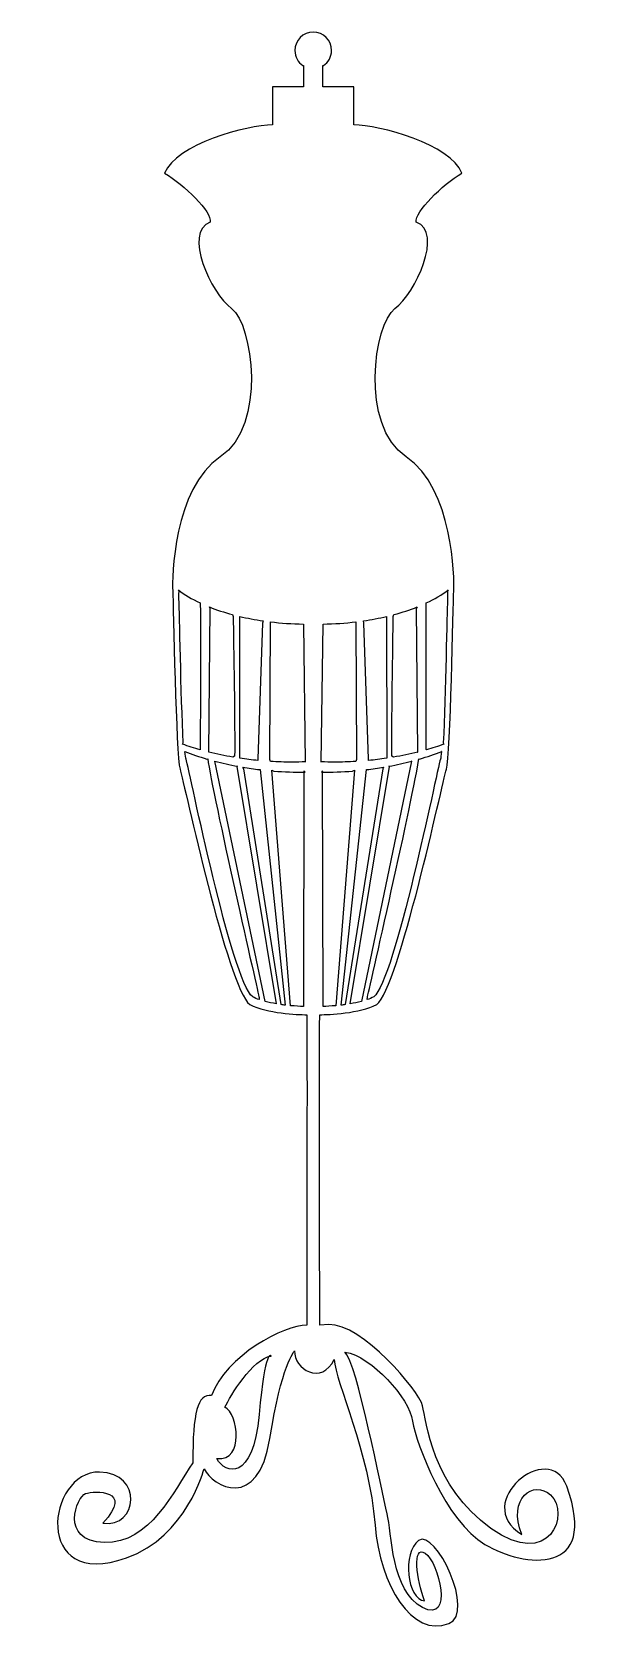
# Model space of a CAD drawing. Header units: centimetres. Extents: x -3.8 to 3.8, y -10.8 to 10.7.
import ezdxf

# ---------------------------------------------------------------- set-up
doc = ezdxf.new("R2010")
doc.units = ezdxf.units.CM
doc.header["$MEASUREMENT"] = 0
doc.layers.add('Camada 1', color=7, linetype='Continuous')

msp = doc.modelspace()

# ---------------------------------------------------------------- linework, layer by layer
at = {"layer": 'Camada 1'}
for points, knots in [([(0.16854, -6.64071), (0.60891, -6.62277), (1.38192, -7.53042), (1.42674, -7.72815), (1.42674, -7.72815), (1.47172, -7.92582), (1.55258, -8.80659), (2.34336, -9.37275), (2.34336, -9.37275), (3.13433, -9.93883), (3.41, -9.16862), (3.14325, -8.92343), (3.14325, -8.92343), (2.91867, -8.71676), (2.55916, -8.96844), (2.75685, -9.45363), (2.75685, -9.45363), (2.06483, -9.03133), (3.12536, -8.16855), (3.35891, -8.80659), (3.35891, -8.80659), (3.80442, -10.02362), (2.78392, -9.89397), (2.26253, -9.58841), (2.26253, -9.58841), (1.74133, -9.283), (1.33699, -8.24038), (1.29199, -7.93498), (1.29199, -7.93498), (1.24717, -7.62941), (0.74388, -7.0632), (0.38434, -7.00926), (0.38434, -7.00926), (0.546, -7.14404), (0.87136, -8.85939), (0.95039, -9.17511), (0.95039, -9.17511), (1.01347, -9.42673), (1.00434, -10.21752), (1.42677, -10.43312), (1.42677, -10.43312), (1.84907, -10.64876), (1.64238, -9.82214), (1.46262, -9.70525), (1.46262, -9.70525), (1.28286, -9.58857), (1.34594, -10.06482), (1.45365, -10.34335), (1.45365, -10.34335), (1.2201, -10.32541), (1.14824, -9.69631), (1.37298, -9.53447), (1.37298, -9.53447), (1.59756, -9.37278), (2.14583, -10.50517), (1.77716, -10.64892), (1.77716, -10.64892), (1.28765, -10.83982), (0.85159, -10.13671), (0.7887, -9.3278), (0.7887, -9.3278), (0.71184, -8.33979), (0.25853, -7.41343), (0.2404, -7.10784), (0.2404, -7.10784), (0.07874, -7.45857), (-0.30768, -7.24262), (-0.28977, -6.991), (-0.28977, -6.991), (-0.28977, -6.991), (-0.46953, -7.18867), (-0.62222, -8.16834), (-0.62222, -8.16834), (-0.77494, -9.14785), (-1.39507, -8.81538), (-1.50297, -8.57254), (-1.50297, -8.57254), (-1.50297, -8.57254), (-1.73652, -9.48035), (-2.54538, -9.76782), (-2.54538, -9.76782), (-3.81091, -10.21782), (-3.61853, -8.60654), (-2.90484, -8.61749), (-2.90484, -8.61749), (-2.32072, -8.62664), (-2.39261, -9.37243), (-2.85994, -9.30054), (-2.85994, -9.30054), (-2.43751, -8.84223), (-2.97681, -8.86914), (-3.09357, -8.90517), (-3.09357, -8.90517), (-3.21036, -8.94102), (-3.45303, -9.54321), (-2.84192, -9.56115), (-2.84192, -9.56115), (-2.23081, -9.57909), (-1.90733, -8.86916), (-1.65569, -8.49165), (-1.65569, -8.49165), (-1.65569, -7.81773), (-1.59277, -7.56614), (-1.40402, -7.59299), (-1.40402, -7.59299), (-1.21537, -7.06284), (-0.42451, -6.64023), (-0.12791, -6.64917), (-0.12791, -6.64917), (-0.12791, -6.64917), (-0.11894, -2.48794), (-0.12791, -2.48794), (-0.12791, -2.48794), (-0.25375, -2.48794), (-0.65816, -2.47005), (-0.89179, -2.35316), (-0.89179, -2.35316), (-1.18841, -2.11948), (-1.77254, 0.62147), (-1.82648, 0.80115), (-1.82648, 0.80115), (-1.88035, 0.98091), (-1.91631, 3.02974), (-1.92525, 3.19142), (-1.92525, 3.19142), (-1.93419, 3.35327), (-1.91628, 4.56633), (-1.28718, 4.98876), (-1.28718, 4.98876), (-0.65808, 5.41104), (-0.85594, 6.76803), (-1.13446, 6.9747), (-1.13446, 6.9747), (-1.41299, 7.18142), (-1.79047, 7.99919), (-1.42204, 8.13397), (-1.42204, 8.13397), (-1.39505, 8.26875), (-1.77253, 8.63726), (-2.03315, 8.79006), (-2.03315, 8.79006), (-1.8894, 9.17648), (-0.91886, 9.4371), (-0.58628, 9.4371), (-0.58628, 9.4371), (-0.58628, 9.4371), (-0.58626, 9.94922), (-0.58626, 9.94922), (-0.58626, 9.94922), (-0.58626, 9.94922), (-0.17071, 9.94922), (-0.17071, 9.94922), (-0.17071, 9.94922), (-0.17071, 9.94922), (-0.17071, 10.23158), (-0.17071, 10.23158), (-0.17071, 10.23158), (-0.17071, 10.23158), (-0.17902, 10.2315), (-0.17902, 10.2315), (-0.17902, 10.2315), (-0.24374, 10.27574), (-0.28626, 10.35027), (-0.28626, 10.43459), (-0.28626, 10.43459), (-0.28626, 10.57037), (-0.17603, 10.68049), (-0.04025, 10.68049), (-0.04025, 10.68049), (0.09553, 10.68049), (0.20557, 10.57034), (0.20557, 10.43459), (0.20557, 10.43459), (0.20557, 10.35027), (0.1631, 10.27573), (0.09852, 10.2315), (0.09852, 10.2315), (0.09852, 10.2315), (0.09005, 10.23158), (0.09005, 10.23158), (0.09005, 10.23158), (0.09005, 10.23158), (0.09005, 9.94924), (0.09005, 9.94924), (0.09005, 9.94924), (0.09005, 9.94924), (0.5057, 9.94925), (0.5057, 9.94925), (0.5057, 9.94925), (0.5057, 9.94925), (0.5057, 9.4371), (0.5057, 9.4371), (0.5057, 9.4371), (0.83818, 9.4371), (1.80875, 9.17649), (1.95249, 8.79006), (1.95249, 8.79006), (1.69188, 8.63726), (1.31442, 8.26875), (1.34146, 8.13397), (1.34146, 8.13397), (1.70997, 7.99919), (1.33249, 7.18144), (1.0538, 6.9747), (1.0538, 6.9747), (0.77527, 6.76803), (0.57758, 5.41107), (1.20668, 4.98876), (1.20668, 4.98876), (1.83578, 4.56633), (1.85372, 3.35326), (1.84475, 3.19142), (1.84475, 3.19142), (1.83578, 3.02976), (1.79977, 0.98093), (1.74582, 0.80115), (1.74582, 0.80115), (1.69187, 0.62147), (1.10775, -2.11948), (0.81129, -2.35316), (0.81129, -2.35316), (0.57758, -2.47005), (0.17325, -2.48794), (0.04741, -2.48794), (0.04741, -2.48794), (0.03844, -2.48794), (0.04741, -6.64917), (0.04741, -6.64917), (0.04741, -6.64917), (0.04741, -6.64917), (0.16854, -6.64071), (0.16854, -6.64071)], [0, 0, 0, 0, 0.01694915, 0.01694915, 0.01694915, 0.01694915, 0.03389831, 0.03389831, 0.03389831, 0.03389831, 0.05084746, 0.05084746, 0.05084746, 0.05084746, 0.06779661, 0.06779661, 0.06779661, 0.06779661, 0.08474576, 0.08474576, 0.08474576, 0.08474576, 0.10169492, 0.10169492, 0.10169492, 0.10169492, 0.11864407, 0.11864407, 0.11864407, 0.11864407, 0.13559322, 0.13559322, 0.13559322, 0.13559322, 0.15254237, 0.15254237, 0.15254237, 0.15254237, 0.16949153, 0.16949153, 0.16949153, 0.16949153, 0.18644068, 0.18644068, 0.18644068, 0.18644068, 0.20338983, 0.20338983, 0.20338983, 0.20338983, 0.22033898, 0.22033898, 0.22033898, 0.22033898, 0.23728814, 0.23728814, 0.23728814, 0.23728814, 0.25423729, 0.25423729, 0.25423729, 0.25423729, 0.27118644, 0.27118644, 0.27118644, 0.27118644, 0.28813559, 0.28813559, 0.28813559, 0.28813559, 0.30508475, 0.30508475, 0.30508475, 0.30508475, 0.3220339, 0.3220339, 0.3220339, 0.3220339, 0.33898305, 0.33898305, 0.33898305, 0.33898305, 0.3559322, 0.3559322, 0.3559322, 0.3559322, 0.37288136, 0.37288136, 0.37288136, 0.37288136, 0.38983051, 0.38983051, 0.38983051, 0.38983051, 0.40677966, 0.40677966, 0.40677966, 0.40677966, 0.42372881, 0.42372881, 0.42372881, 0.42372881, 0.44067797, 0.44067797, 0.44067797, 0.44067797, 0.45762712, 0.45762712, 0.45762712, 0.45762712, 0.47457627, 0.47457627, 0.47457627, 0.47457627, 0.49152542, 0.49152542, 0.49152542, 0.49152542, 0.50847458, 0.50847458, 0.50847458, 0.50847458, 0.52542373, 0.52542373, 0.52542373, 0.52542373, 0.54237288, 0.54237288, 0.54237288, 0.54237288, 0.55932203, 0.55932203, 0.55932203, 0.55932203, 0.57627119, 0.57627119, 0.57627119, 0.57627119, 0.59322034, 0.59322034, 0.59322034, 0.59322034, 0.61016949, 0.61016949, 0.61016949, 0.61016949, 0.62711864, 0.62711864, 0.62711864, 0.62711864, 0.6440678, 0.6440678, 0.6440678, 0.6440678, 0.66101695, 0.66101695, 0.66101695, 0.66101695, 0.6779661, 0.6779661, 0.6779661, 0.6779661, 0.69491525, 0.69491525, 0.69491525, 0.69491525, 0.71186441, 0.71186441, 0.71186441, 0.71186441, 0.72881356, 0.72881356, 0.72881356, 0.72881356, 0.74576271, 0.74576271, 0.74576271, 0.74576271, 0.76271186, 0.76271186, 0.76271186, 0.76271186, 0.77966102, 0.77966102, 0.77966102, 0.77966102, 0.79661017, 0.79661017, 0.79661017, 0.79661017, 0.81355932, 0.81355932, 0.81355932, 0.81355932, 0.83050847, 0.83050847, 0.83050847, 0.83050847, 0.84745763, 0.84745763, 0.84745763, 0.84745763, 0.86440678, 0.86440678, 0.86440678, 0.86440678, 0.88135593, 0.88135593, 0.88135593, 0.88135593, 0.89830508, 0.89830508, 0.89830508, 0.89830508, 0.91525424, 0.91525424, 0.91525424, 0.91525424, 0.93220339, 0.93220339, 0.93220339, 0.93220339, 0.94915254, 0.94915254, 0.94915254, 0.94915254, 0.96610169, 0.96610169, 0.96610169, 0.96610169, 1, 1, 1, 1]), ([(-1.55609, 1.0665), (-1.55426, 1.51359), (-1.54929, 2.93996), (-1.55675, 3.02976), (-1.55675, 3.02976), (-1.55675, 3.02976), (-1.55675, 3.02992), (-1.55675, 3.02992), (-1.55675, 3.02992), (-1.6683, 3.08244), (-1.76641, 3.14097), (-1.84824, 3.20439), (-1.84824, 3.20439), (-1.84824, 3.20439), (-1.84043, 3.19211), (-1.84043, 3.19211), (-1.84043, 3.19211), (-1.84257, 3.12472), (-1.84183, 3.07524), (-1.84051, 3.05093), (-1.84051, 3.05093), (-1.83429, 2.93898), (-1.81455, 1.79662), (-1.78466, 1.15614), (-1.78466, 1.15614), (-1.78466, 1.15614), (-1.79165, 1.13688), (-1.79165, 1.13688), (-1.79165, 1.13688), (-1.71529, 1.11024), (-1.63711, 1.08568), (-1.55728, 1.06309), (-1.55728, 1.06309), (-1.55728, 1.06309), (-1.55609, 1.0665), (-1.55609, 1.0665)], [0, 0, 0, 0, 0.1, 0.1, 0.1, 0.1, 0.2, 0.2, 0.2, 0.2, 0.3, 0.3, 0.3, 0.3, 0.4, 0.4, 0.4, 0.4, 0.5, 0.5, 0.5, 0.5, 0.6, 0.6, 0.6, 0.6, 0.7, 0.7, 0.7, 0.7, 0.8, 0.8, 0.8, 0.8, 1, 1, 1, 1]), ([(1.47672, 1.06308), (1.55657, 1.08568), (1.63476, 1.11023), (1.71109, 1.13687), (1.71109, 1.13687), (1.71109, 1.13687), (1.70395, 1.15613), (1.70395, 1.15613), (1.70395, 1.15613), (1.73382, 1.79661), (1.75359, 2.93895), (1.75988, 3.05092), (1.75988, 3.05092), (1.7612, 3.07524), (1.76186, 3.12471), (1.75969, 3.1921), (1.75969, 3.1921), (1.75969, 3.1921), (1.7675, 3.20438), (1.7675, 3.20438), (1.7675, 3.20438), (1.68566, 3.14096), (1.58774, 3.08246), (1.47601, 3.02991), (1.47601, 3.02991), (1.47601, 3.02991), (1.47601, 3.02975), (1.47601, 3.02975), (1.47601, 3.02975), (1.46855, 2.93995), (1.47352, 1.51358), (1.47551, 1.06649), (1.47551, 1.06649), (1.47551, 1.06649), (1.47672, 1.06308), (1.47672, 1.06308)], [0, 0, 0, 0, 0.1, 0.1, 0.1, 0.1, 0.2, 0.2, 0.2, 0.2, 0.3, 0.3, 0.3, 0.3, 0.4, 0.4, 0.4, 0.4, 0.5, 0.5, 0.5, 0.5, 0.6, 0.6, 0.6, 0.6, 0.7, 0.7, 0.7, 0.7, 0.8, 0.8, 0.8, 0.8, 1, 1, 1, 1]), ([(-1.09432, 0.97659), (-1.08919, 1.33388), (-1.1081, 2.50305), (-1.1144, 2.84979), (-1.1144, 2.84979), (-1.1144, 2.84979), (-1.12321, 2.87418), (-1.12321, 2.87418), (-1.12321, 2.87418), (-1.23394, 2.90389), (-1.33781, 2.93816), (-1.43375, 2.97644), (-1.43375, 2.97644), (-1.43375, 2.97644), (-1.42245, 2.95768), (-1.42245, 2.95768), (-1.42245, 2.95768), (-1.42245, 2.95768), (-1.43856, 1.03217), (-1.43856, 1.03217), (-1.43856, 1.03217), (-1.43856, 1.03217), (-1.44205, 1.03233), (-1.44205, 1.03233), (-1.44205, 1.03233), (-1.3363, 1.00579), (-1.2279, 0.98285), (-1.11712, 0.96386), (-1.11712, 0.96386), (-1.11712, 0.96386), (-1.09432, 0.97659), (-1.09432, 0.97659)], [0, 0, 0, 0, 0.11111111, 0.11111111, 0.11111111, 0.11111111, 0.22222222, 0.22222222, 0.22222222, 0.22222222, 0.33333333, 0.33333333, 0.33333333, 0.33333333, 0.44444444, 0.44444444, 0.44444444, 0.44444444, 0.55555556, 0.55555556, 0.55555556, 0.55555556, 0.66666667, 0.66666667, 0.66666667, 0.66666667, 0.77777778, 0.77777778, 0.77777778, 0.77777778, 1, 1, 1, 1]), ([(-1.02079, 0.94846), (-0.94226, 0.93669), (-0.86252, 0.9269), (-0.78184, 0.91909), (-0.78184, 0.91909), (-0.78184, 0.91909), (-0.78176, 0.94076), (-0.78176, 0.94076), (-0.78176, 0.94076), (-0.78176, 0.94076), (-0.72101, 2.76011), (-0.72101, 2.76011), (-0.72101, 2.76011), (-0.72101, 2.76011), (-0.7127, 2.79056), (-0.7127, 2.79056), (-0.7127, 2.79056), (-0.82086, 2.80633), (-0.92508, 2.82609), (-1.02451, 2.84951), (-1.02451, 2.84951), (-1.02451, 2.84951), (-1.02642, 0.9484), (-1.02642, 0.9484), (-1.02642, 0.9484), (-1.02642, 0.9484), (-1.02079, 0.94846), (-1.02079, 0.94846)], [0, 0, 0, 0, 0.125, 0.125, 0.125, 0.125, 0.25, 0.25, 0.25, 0.25, 0.375, 0.375, 0.375, 0.375, 0.5, 0.5, 0.5, 0.5, 0.625, 0.625, 0.625, 0.625, 0.75, 0.75, 0.75, 0.75, 1, 1, 1, 1]), ([(0.94586, 0.94839), (0.94586, 0.94839), (0.94388, 2.8495), (0.94388, 2.8495), (0.94388, 2.8495), (0.84445, 2.82608), (0.74023, 2.80635), (0.63199, 2.79055), (0.63199, 2.79055), (0.63199, 2.79055), (0.64027, 2.7601), (0.64027, 2.7601), (0.64027, 2.7601), (0.64027, 2.7601), (0.70104, 0.94075), (0.70104, 0.94075), (0.70104, 0.94075), (0.70104, 0.94075), (0.7012, 0.91908), (0.7012, 0.91908), (0.7012, 0.91908), (0.78187, 0.92689), (0.86156, 0.93667), (0.94022, 0.94845), (0.94022, 0.94845), (0.94022, 0.94845), (0.94586, 0.94839), (0.94586, 0.94839)], [0, 0, 0, 0, 0.125, 0.125, 0.125, 0.125, 0.25, 0.25, 0.25, 0.25, 0.375, 0.375, 0.375, 0.375, 0.5, 0.5, 0.5, 0.5, 0.625, 0.625, 0.625, 0.625, 0.75, 0.75, 0.75, 0.75, 1, 1, 1, 1]), ([(1.03651, 0.96389), (1.14724, 0.98289), (1.25561, 1.0058), (1.36134, 1.03236), (1.36134, 1.03236), (1.36134, 1.03236), (1.35803, 1.0322), (1.35803, 1.0322), (1.35803, 1.0322), (1.35803, 1.0322), (1.34176, 2.95771), (1.34176, 2.95771), (1.34176, 2.95771), (1.34176, 2.95771), (1.35324, 2.97647), (1.35324, 2.97647), (1.35324, 2.97647), (1.25728, 2.93821), (1.15319, 2.90392), (1.04267, 2.87421), (1.04267, 2.87421), (1.04267, 2.87421), (1.03386, 2.84982), (1.03386, 2.84982), (1.03386, 2.84982), (1.0274, 2.50308), (1.00865, 1.33392), (1.01362, 0.97662), (1.01362, 0.97662), (1.01362, 0.97662), (1.03651, 0.96389), (1.03651, 0.96389)], [0, 0, 0, 0, 0.11111111, 0.11111111, 0.11111111, 0.11111111, 0.22222222, 0.22222222, 0.22222222, 0.22222222, 0.33333333, 0.33333333, 0.33333333, 0.33333333, 0.44444444, 0.44444444, 0.44444444, 0.44444444, 0.55555556, 0.55555556, 0.55555556, 0.55555556, 0.66666667, 0.66666667, 0.66666667, 0.66666667, 0.77777778, 0.77777778, 0.77777778, 0.77777778, 1, 1, 1, 1]), ([(-0.61312, 0.90589), (-0.51835, 0.90025), (-0.42257, 0.89726), (-0.32562, 0.89726), (-0.32562, 0.89726), (-0.26537, 0.89726), (-0.2056, 0.89842), (-0.14636, 0.90057), (-0.14636, 0.90057), (-0.14636, 0.90057), (-0.14636, 0.89575), (-0.14636, 0.89575), (-0.14636, 0.89575), (-0.14636, 0.89575), (-0.17242, 2.74688), (-0.17242, 2.74688), (-0.17242, 2.74688), (-0.32445, 2.74979), (-0.47201, 2.76016), (-0.6138, 2.77725), (-0.6138, 2.77725), (-0.6138, 2.77725), (-0.62192, 0.9317), (-0.62192, 0.9317), (-0.62192, 0.9317), (-0.62192, 0.9317), (-0.61312, 0.90589), (-0.61312, 0.90589)], [0, 0, 0, 0, 0.125, 0.125, 0.125, 0.125, 0.25, 0.25, 0.25, 0.25, 0.375, 0.375, 0.375, 0.375, 0.5, 0.5, 0.5, 0.5, 0.625, 0.625, 0.625, 0.625, 0.75, 0.75, 0.75, 0.75, 1, 1, 1, 1]), ([(0.54118, 0.93172), (0.54118, 0.93172), (0.53303, 2.77727), (0.53303, 2.77727), (0.53303, 2.77727), (0.39145, 2.76018), (0.24371, 2.74981), (0.09184, 2.7469), (0.09184, 2.7469), (0.09184, 2.7469), (0.06562, 0.89577), (0.06562, 0.89577), (0.06562, 0.89577), (0.06562, 0.89577), (0.06562, 0.90059), (0.06562, 0.90059), (0.06562, 0.90059), (0.12505, 0.89842), (0.18479, 0.89728), (0.24488, 0.89728), (0.24488, 0.89728), (0.34182, 0.89728), (0.43776, 0.90027), (0.53238, 0.90591), (0.53238, 0.90591), (0.53238, 0.90591), (0.54118, 0.93172), (0.54118, 0.93172)], [0, 0, 0, 0, 0.125, 0.125, 0.125, 0.125, 0.25, 0.25, 0.25, 0.25, 0.375, 0.375, 0.375, 0.375, 0.5, 0.5, 0.5, 0.5, 0.625, 0.625, 0.625, 0.625, 0.75, 0.75, 0.75, 0.75, 1, 1, 1, 1]), ([(-1.76109, 1.03885), (-1.75627, 0.98882), (-1.75122, 0.9532), (-1.74598, 0.93593), (-1.74598, 0.93593), (-1.69454, 0.76414), (-1.13614, -2.02616), (-0.85253, -2.24944), (-0.85253, -2.24944), (-0.82522, -2.26304), (-0.79551, -2.27534), (-0.76413, -2.2863), (-0.76413, -2.2863), (-0.76413, -2.2863), (-0.76596, -2.25442), (-0.76596, -2.25442), (-0.76596, -2.25442), (-0.76596, -2.25442), (-1.3944, 0.48293), (-1.45515, 0.93958), (-1.45515, 0.93958), (-1.45515, 0.93958), (-1.46626, 0.93826), (-1.46626, 0.93826), (-1.46626, 0.93826), (-1.56984, 0.9684), (-1.6692, 1.002), (-1.76373, 1.0387), (-1.76373, 1.0387), (-1.76373, 1.0387), (-1.76109, 1.03885), (-1.76109, 1.03885)], [0, 0, 0, 0, 0.11111111, 0.11111111, 0.11111111, 0.11111111, 0.22222222, 0.22222222, 0.22222222, 0.22222222, 0.33333333, 0.33333333, 0.33333333, 0.33333333, 0.44444444, 0.44444444, 0.44444444, 0.44444444, 0.55555556, 0.55555556, 0.55555556, 0.55555556, 0.66666667, 0.66666667, 0.66666667, 0.66666667, 0.77777778, 0.77777778, 0.77777778, 0.77777778, 1, 1, 1, 1]), ([(-1.05423, 0.84115), (-1.15956, 0.86057), (-1.26182, 0.8833), (-1.36056, 0.90912), (-1.36056, 0.90912), (-1.36056, 0.90912), (-1.35958, 0.91005), (-1.35958, 0.91005), (-1.35958, 0.91005), (-1.35958, 0.91005), (-0.68547, -2.31035), (-0.68547, -2.31035), (-0.68547, -2.31035), (-0.63726, -2.32326), (-0.58694, -2.33392), (-0.53691, -2.34234), (-0.53691, -2.34234), (-0.53691, -2.34234), (-1.06487, 0.83948), (-1.06487, 0.83948), (-1.06487, 0.83948), (-1.06487, 0.83948), (-1.05423, 0.84115), (-1.05423, 0.84115)], [0, 0, 0, 0, 0.14285714, 0.14285714, 0.14285714, 0.14285714, 0.28571429, 0.28571429, 0.28571429, 0.28571429, 0.42857143, 0.42857143, 0.42857143, 0.42857143, 0.57142857, 0.57142857, 0.57142857, 0.57142857, 0.71428571, 0.71428571, 0.71428571, 0.71428571, 1, 1, 1, 1]), ([(0.9842, 0.83948), (0.9842, 0.83948), (0.4562, -2.34237), (0.4562, -2.34237), (0.4562, -2.34237), (0.50634, -2.33396), (0.55664, -2.32329), (0.60476, -2.31038), (0.60476, -2.31038), (0.60476, -2.31038), (1.27884, 0.91002), (1.27884, 0.91002), (1.27884, 0.91002), (1.27884, 0.91002), (1.28, 0.90909), (1.28, 0.90909), (1.28, 0.90909), (1.18126, 0.88327), (1.07881, 0.86054), (0.97359, 0.84112), (0.97359, 0.84112), (0.97359, 0.84112), (0.9842, 0.83948), (0.9842, 0.83948)], [0, 0, 0, 0, 0.14285714, 0.14285714, 0.14285714, 0.14285714, 0.28571429, 0.28571429, 0.28571429, 0.28571429, 0.42857143, 0.42857143, 0.42857143, 0.42857143, 0.57142857, 0.57142857, 0.57142857, 0.57142857, 0.71428571, 0.71428571, 0.71428571, 0.71428571, 1, 1, 1, 1]), ([(1.68301, 1.03869), (1.58858, 1.00199), (1.48915, 0.96839), (1.38557, 0.93825), (1.38557, 0.93825), (1.38557, 0.93825), (1.37462, 0.93957), (1.37462, 0.93957), (1.37462, 0.93957), (1.31369, 0.48293), (0.68525, -2.25443), (0.68525, -2.25443), (0.68525, -2.25443), (0.68525, -2.25443), (0.68358, -2.28631), (0.68358, -2.28631), (0.68358, -2.28631), (0.71496, -2.27536), (0.74467, -2.26305), (0.7719, -2.24945), (0.7719, -2.24945), (1.0554, -2.02617), (1.6138, 0.76413), (1.66542, 0.93592), (1.66542, 0.93592), (1.67055, 0.9532), (1.67553, 0.98881), (1.6805, 1.03884), (1.6805, 1.03884), (1.6805, 1.03884), (1.68301, 1.03869), (1.68301, 1.03869)], [0, 0, 0, 0, 0.11111111, 0.11111111, 0.11111111, 0.11111111, 0.22222222, 0.22222222, 0.22222222, 0.22222222, 0.33333333, 0.33333333, 0.33333333, 0.33333333, 0.44444444, 0.44444444, 0.44444444, 0.44444444, 0.55555556, 0.55555556, 0.55555556, 0.55555556, 0.66666667, 0.66666667, 0.66666667, 0.66666667, 0.77777778, 0.77777778, 0.77777778, 0.77777778, 1, 1, 1, 1]), ([(-0.97248, 0.80929), (-0.97248, 0.80929), (-0.46937, -2.35301), (-0.46937, -2.35301), (-0.46937, -2.35301), (-0.45125, -2.3555), (-0.43333, -2.35767), (-0.41577, -2.35984), (-0.41577, -2.35984), (-0.41577, -2.35984), (-0.75338, 0.79667), (-0.75338, 0.79667), (-0.75338, 0.79667), (-0.75338, 0.79667), (-0.75738, 0.79625), (-0.75738, 0.79625), (-0.75738, 0.79625), (-0.83429, 0.80548), (-0.91002, 0.81633), (-0.98429, 0.82887), (-0.98429, 0.82887), (-0.98429, 0.82887), (-0.97248, 0.80929), (-0.97248, 0.80929)], [0, 0, 0, 0, 0.14285714, 0.14285714, 0.14285714, 0.14285714, 0.28571429, 0.28571429, 0.28571429, 0.28571429, 0.42857143, 0.42857143, 0.42857143, 0.42857143, 0.57142857, 0.57142857, 0.57142857, 0.57142857, 0.71428571, 0.71428571, 0.71428571, 0.71428571, 1, 1, 1, 1]), ([(-0.14999, 0.76064), (-0.29175, 0.76064), (-0.43103, 0.76628), (-0.56681, 0.77723), (-0.56681, 0.77723), (-0.56681, 0.77723), (-0.59517, 0.79125), (-0.59517, 0.79125), (-0.59517, 0.79125), (-0.59517, 0.79125), (-0.34503, -2.36713), (-0.34503, -2.36713), (-0.34503, -2.36713), (-0.27796, -2.37327), (-0.21822, -2.37628), (-0.17289, -2.37742), (-0.17289, -2.37742), (-0.17289, -2.37742), (-0.16426, 0.78237), (-0.16426, 0.78237), (-0.16426, 0.78237), (-0.16426, 0.78237), (-0.14999, 0.76064), (-0.14999, 0.76064)], [0, 0, 0, 0, 0.14285714, 0.14285714, 0.14285714, 0.14285714, 0.28571429, 0.28571429, 0.28571429, 0.28571429, 0.42857143, 0.42857143, 0.42857143, 0.42857143, 0.57142857, 0.57142857, 0.57142857, 0.57142857, 0.71428571, 0.71428571, 0.71428571, 0.71428571, 1, 1, 1, 1]), ([(0.08356, 0.78239), (0.08356, 0.78239), (0.09219, -2.3774), (0.09219, -2.3774), (0.09219, -2.3774), (0.13749, -2.37626), (0.19744, -2.37327), (0.2643, -2.36711), (0.2643, -2.36711), (0.2643, -2.36711), (0.51446, 0.79127), (0.51446, 0.79127), (0.51446, 0.79127), (0.51446, 0.79127), (0.48626, 0.77725), (0.48626, 0.77725), (0.48626, 0.77725), (0.35029, 0.7663), (0.21104, 0.76066), (0.06928, 0.76066), (0.06928, 0.76066), (0.06928, 0.76066), (0.08356, 0.78239), (0.08356, 0.78239)], [0, 0, 0, 0, 0.14285714, 0.14285714, 0.14285714, 0.14285714, 0.28571429, 0.28571429, 0.28571429, 0.28571429, 0.42857143, 0.42857143, 0.42857143, 0.42857143, 0.57142857, 0.57142857, 0.57142857, 0.57142857, 0.71428571, 0.71428571, 0.71428571, 0.71428571, 1, 1, 1, 1]), ([(0.90355, 0.82887), (0.82936, 0.81633), (0.75366, 0.80548), (0.67664, 0.79625), (0.67664, 0.79625), (0.67664, 0.79625), (0.67267, 0.79667), (0.67267, 0.79667), (0.67267, 0.79667), (0.67267, 0.79667), (0.33504, -2.35984), (0.33504, -2.35984), (0.33504, -2.35984), (0.35263, -2.35767), (0.37057, -2.3555), (0.38864, -2.35301), (0.38864, -2.35301), (0.38864, -2.35301), (0.89177, 0.80929), (0.89177, 0.80929), (0.89177, 0.80929), (0.89177, 0.80929), (0.90355, 0.82887), (0.90355, 0.82887)], [0, 0, 0, 0, 0.14285714, 0.14285714, 0.14285714, 0.14285714, 0.28571429, 0.28571429, 0.28571429, 0.28571429, 0.42857143, 0.42857143, 0.42857143, 0.42857143, 0.57142857, 0.57142857, 0.57142857, 0.57142857, 0.71428571, 0.71428571, 0.71428571, 0.71428571, 1, 1, 1, 1]), ([(-0.60415, -7.06285), (-0.8558, -7.09886), (-1.15234, -7.60215), (-1.22428, -7.74585), (-1.22428, -7.74585), (-1.05346, -7.83568), (-0.95464, -8.47377), (-1.33207, -8.43789), (-1.33207, -8.43789), (-1.22428, -8.64456), (-0.8468, -8.75245), (-0.76597, -7.8448), (-0.76597, -7.8448), (-0.68506, -6.93702), (-0.60415, -7.06285), (-0.60415, -7.06285)], [0, 0, 0, 0, 0.2, 0.2, 0.2, 0.2, 0.4, 0.4, 0.4, 0.4, 0.6, 0.6, 0.6, 0.6, 1, 1, 1, 1])]:
    msp.add_open_spline(points, degree=3, knots=knots, dxfattribs=at)

doc.saveas('drawing.dxf')
